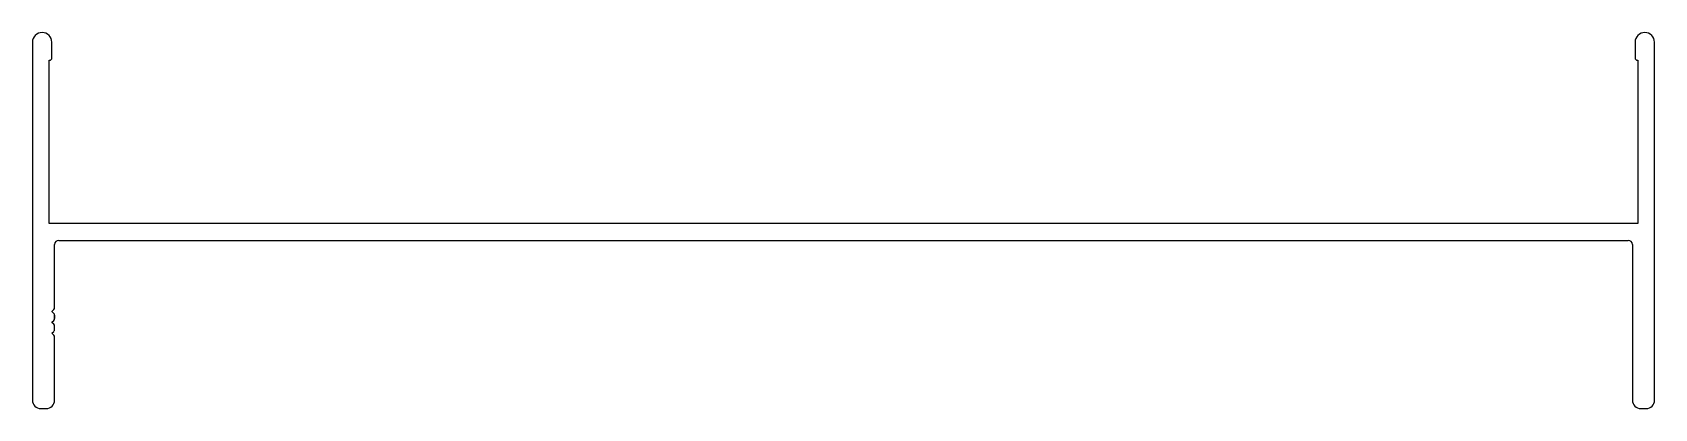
# Model space of a CAD drawing. Extents: x -74 to 74, y 0 to 35.
import ezdxf

# ---------------------------------------------------------------- set-up
doc = ezdxf.new("R2010")
doc.units = 0
doc.layers.get('0').update_dxf_attribs({"linetype": 'CONTINUOUS'})

msp = doc.modelspace()

# ---------------------------------------------------------------- linework, layer by layer
at = {"color": 7, "linetype": 'CONTINUOUS'}
for p, q in [((-74.42, 33.96), (-74.42, 1.15)), ((-72.64, 32.5), (-72.64, 33.96)), ((72.59, 33.96), (72.59, 32.51)), ((74.37, 1.15), (74.37, 33.96)), ((-72.9, 17.33), (-72.9, 32.31)), ((-72.9, 32.31), (-72.83, 32.31)), ((72.78, 32.31), (72.85, 32.31)), ((72.85, 32.31), (72.85, 17.33)), ((72.85, 17.33), (-72.9, 17.33)), ((-72.39, 9.64), (-72.39, 15.42)), ((-72.01, 15.8), (71.96, 15.8)), ((72.34, 15.42), (72.34, 1.15)), ((-72.63, 9.29), (-72.46, 9.46)), ((-72.46, 9.11), (-72.63, 9.28)), ((-72.39, 9.64), (-72.39, 9.64)), ((-72.39, 8.64), (-72.39, 8.93)), ((-72.39, 8.93), (-72.39, 8.64)), ((-72.39, 8.64), (-72.39, 8.93)), ((-72.39, 8.93), (-72.39, 8.64)), ((-72.39, 8.64), (-72.39, 8.93)), ((-72.63, 8.29), (-72.46, 8.46)), ((-72.46, 8.11), (-72.63, 8.28)), ((-72.63, 7.29), (-72.46, 7.46)), ((-72.39, 7.64), (-72.39, 7.93)), ((-72.46, 7.11), (-72.63, 7.28)), ((-72.39, 1.15), (-72.39, 6.93)), ((-73.66, 0.39), (-73.15, 0.39)), ((73.1, 0.39), (73.61, 0.39))]:
    msp.add_line(p, q, dxfattribs=at)
for centre, radius, start, end in [((-73.53, 33.96), 0.889, 0, 180), ((73.48, 33.96), 0.889, 0, 180), ((-72.83, 32.5), 0.19, 270, 360), ((72.78, 32.5), 0.19, 179.6905, 270), ((-72.01, 15.42), 0.381, 90, 180), ((71.96, 15.42), 0.381, 360, 90), ((-72.63, 9.29), 0.008, 135, 225), ((-72.64, 9.64), 0.25, 315, 360), ((-72.64, 8.93), 0.25, 0, 45), ((-72.63, 8.29), 0.008, 135, 225), ((-72.64, 8.64), 0.25, 315, 0), ((-72.64, 7.93), 0.25, 360, 45), ((-72.64, 7.64), 0.25, 315, 360), ((-72.63, 7.29), 0.008, 135, 225), ((-72.64, 6.93), 0.25, 360, 45), ((-73.66, 1.15), 0.762, 180, 270), ((-73.15, 1.15), 0.762, 270, 0), ((73.1, 1.15), 0.762, 180, 270), ((73.61, 1.15), 0.762, 270, 360)]:
    msp.add_arc(centre, radius, start, end, dxfattribs=at)

doc.saveas('drawing.dxf')
